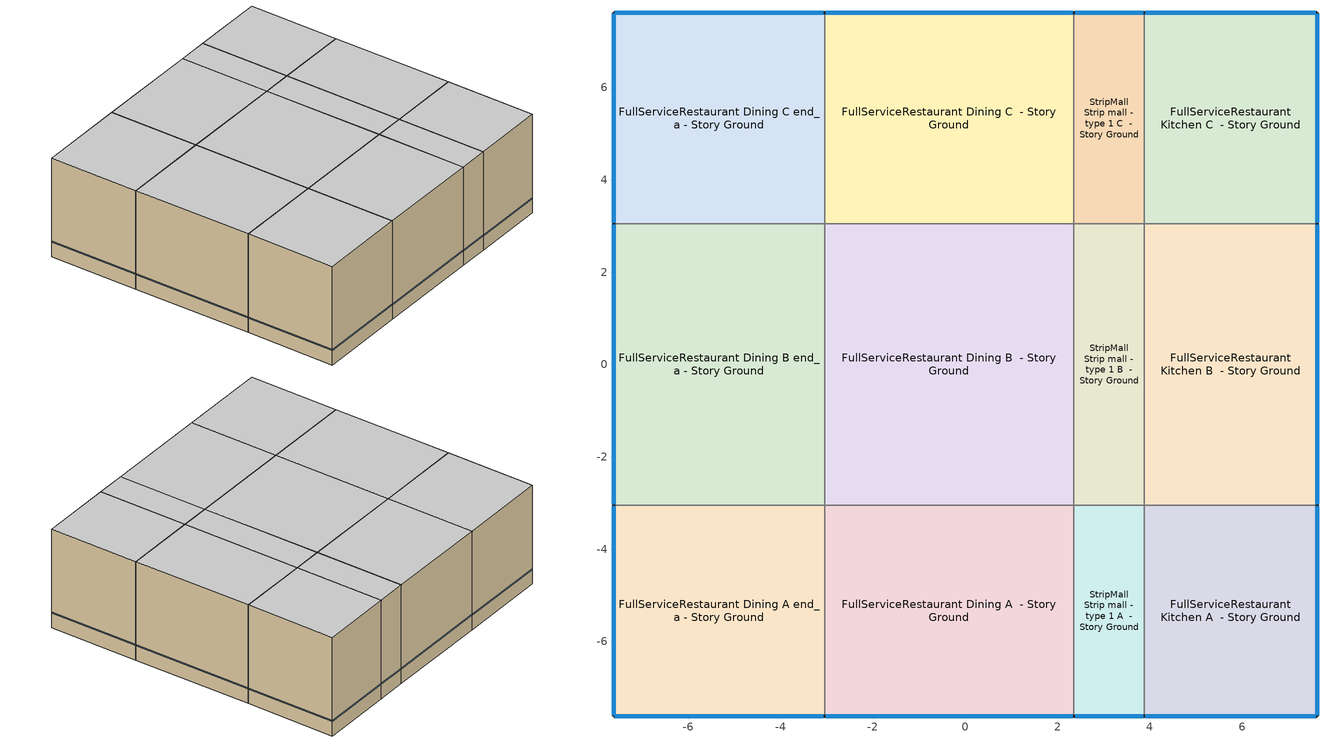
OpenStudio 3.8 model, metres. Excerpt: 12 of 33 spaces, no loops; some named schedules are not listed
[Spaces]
FullServiceRestaurant Dining A end_a - Story Ground
 floor ground (Foundation F 126 Perim 914 Area 209): -7.62,-7.62 -7.62,-3.05 -3.05,-3.05 -3.05,-7.62 z0
 wall outside: -7.62,-3.05 -7.62,-7.62 -3.05,-7.62 z0:5.18
 wall to FullServiceRestaurant Dining B end_a - Story Ground: -3.05,-3.05 -7.62,-3.05 z0:5.18
 wall to FullServiceRestaurant Dining A  - Story Ground: -3.05,-7.62 -3.05,-3.05 z0:5.18
 window (Window U-0.75 SHGC 0.65): -7.62,-3.07 -7.62,-7.59 / -7.59,-7.62 -3.07,-7.62 z0.76:0.81
 ceiling adiabatic (Typical Interior Ceiling): -3.05,-7.62 -3.05,-3.05 -7.62,-3.05 -7.62,-7.62 z5.18
FullServiceRestaurant Dining B end_a - Story Ground
 floor ground (Foundation F 126 Perim 61 Area 2787): -7.62,-3.05 -7.62,3.05 -3.05,3.05 -3.05,-3.05 z0
 wall outside: -7.62,3.05 -7.62,-3.05 z0:5.18
 wall to FullServiceRestaurant Dining C end_a - Story Ground: -3.05,3.05 -7.62,3.05 z0:5.18
 wall to FullServiceRestaurant Dining B  - Story Ground: -3.05,-3.05 -3.05,3.05 z0:5.18
 window (Window U-0.75 SHGC 0.65): -7.62,3.02 -7.62,-3.02 z0.76:0.81
 ceiling adiabatic (Typical Interior Ceiling): -3.05,-3.05 -3.05,3.05 -7.62,3.05 -7.62,-3.05 z5.18
FullServiceRestaurant Dining C end_a - Story Ground
 floor ground (Foundation F 126 Perim 914 Area 209): -7.62,3.05 -7.62,7.62 -3.05,7.62 -3.05,3.05 z0
 wall outside: -3.05,7.62 -7.62,7.62 -7.62,3.05 z0:5.18
 wall to FullServiceRestaurant Dining C  - Story Ground: -3.05,3.05 -3.05,7.62 z0:5.18
 window (Window U-0.75 SHGC 0.65): -7.62,7.59 -7.62,3.07 / -3.07,7.62 -7.59,7.62 z0.76:0.81
 ceiling adiabatic (Typical Interior Ceiling): -3.05,3.05 -3.05,7.62 -7.62,7.62 -7.62,3.05 z5.18
FullServiceRestaurant Dining A  - Story Ground
 floor ground (Foundation F 126 Perim 54 Area 247): -3.05,-7.62 -3.05,-3.05 2.35,-3.05 2.35,-7.62 z0
 wall outside: -3.05,-7.62 2.35,-7.62 z0:5.18
 wall to FullServiceRestaurant Dining B  - Story Ground: 2.35,-3.05 -3.05,-3.05 z0:5.18
 wall to StripMall Strip mall - type 1 A  - Story Ground: 2.35,-7.62 2.35,-3.05 z0:5.18
 window (Window U-0.75 SHGC 0.65): -3.02,-7.62 2.33,-7.62 z0.76:0.81
 ceiling adiabatic (Typical Interior Ceiling): 2.35,-7.62 2.35,-3.05 -3.05,-3.05 -3.05,-7.62 z5.18
FullServiceRestaurant Dining B  - Story Ground
 floor ground (Foundation F 126 Perim 0 Area 3293): -3.05,-3.05 -3.05,3.05 2.35,3.05 2.35,-3.05 z0
 wall to FullServiceRestaurant Dining C  - Story Ground: 2.35,3.05 -3.05,3.05 z0:5.18
 wall to StripMall Strip mall - type 1 B  - Story Ground: 2.35,-3.05 2.35,3.05 z0:5.18
 ceiling adiabatic (Typical Interior Ceiling): 2.35,-3.05 2.35,3.05 -3.05,3.05 -3.05,-3.05 z5.18
FullServiceRestaurant Dining C  - Story Ground
 floor ground (Foundation F 126 Perim 54 Area 247): -3.05,3.05 -3.05,7.62 2.35,7.62 2.35,3.05 z0
 wall outside: 2.35,7.62 -3.05,7.62 z0:5.18
 wall to StripMall Strip mall - type 1 C  - Story Ground: 2.35,3.05 2.35,7.62 z0:5.18
 window (Window U-0.75 SHGC 0.65): 2.33,7.62 -3.02,7.62 z0.76:0.81
 ceiling adiabatic (Typical Interior Ceiling): 2.35,3.05 2.35,7.62 -3.05,7.62 -3.05,3.05 z5.18
StripMall Strip mall - type 1 A  - Story Ground
 floor ground (Foundation F 126 Perim 152 Area 697): 2.35,-7.62 2.35,-3.05 3.88,-3.05 3.88,-7.62 z0
 wall outside: 2.35,-7.62 3.88,-7.62 z0:5.18
 wall to StripMall Strip mall - type 1 B  - Story Ground: 3.88,-3.05 2.35,-3.05 z0:5.18
 wall to FullServiceRestaurant Kitchen A  - Story Ground: 3.88,-7.62 3.88,-3.05 z0:5.18
 window (Window U-0.75 SHGC 0.65): 2.38,-7.62 3.85,-7.62 z0.76:0.82
 ceiling adiabatic (Typical Interior Ceiling): 3.88,-7.62 3.88,-3.05 2.35,-3.05 2.35,-7.62 z5.18
StripMall Strip mall - type 1 B  - Story Ground
 floor ground (Foundation F 126 Perim 0 Area 929): 2.35,-3.05 2.35,3.05 3.88,3.05 3.88,-3.05 z0
 wall to StripMall Strip mall - type 1 C  - Story Ground: 3.88,3.05 2.35,3.05 z0:5.18
 wall to FullServiceRestaurant Kitchen B  - Story Ground: 3.88,-3.05 3.88,3.05 z0:5.18
 ceiling adiabatic (Typical Interior Ceiling): 3.88,-3.05 3.88,3.05 2.35,3.05 2.35,-3.05 z5.18
StripMall Strip mall - type 1 C  - Story Ground
 floor ground (Foundation F 126 Perim 152 Area 697): 2.35,3.05 2.35,7.62 3.88,7.62 3.88,3.05 z0
 wall outside: 3.88,7.62 2.35,7.62 z0:5.18
 wall to FullServiceRestaurant Kitchen C  - Story Ground: 3.88,3.05 3.88,7.62 z0:5.18
 window (Window U-0.75 SHGC 0.65): 3.85,7.62 2.38,7.62 z0.76:0.82
 ceiling adiabatic (Typical Interior Ceiling): 3.88,3.05 3.88,7.62 2.35,7.62 2.35,3.05 z5.18
FullServiceRestaurant Kitchen A  - Story Ground
 floor ground (Foundation F 126 Perim 831 Area 1711): 3.88,-7.62 3.88,-3.05 7.62,-3.05 7.62,-7.62 z0
 wall outside: 3.88,-7.62 7.62,-7.62 7.62,-3.05 z0:5.18
 wall to FullServiceRestaurant Kitchen B  - Story Ground: 7.62,-3.05 3.88,-3.05 z0:5.18
 window (Window U-0.75 SHGC 0.65): 3.9,-7.62 7.59,-7.62 / 7.62,-7.59 7.62,-3.07 z0.76:0.81
 ceiling adiabatic (Typical Interior Ceiling): 7.62,-7.62 7.62,-3.05 3.88,-3.05 3.88,-7.62 z5.18
FullServiceRestaurant Kitchen B  - Story Ground
 floor ground (Foundation F 126 Perim 61 Area 2281): 3.88,-3.05 3.88,3.05 7.62,3.05 7.62,-3.05 z0
 wall outside: 7.62,-3.05 7.62,3.05 z0:5.18
 wall to FullServiceRestaurant Kitchen C  - Story Ground: 7.62,3.05 3.88,3.05 z0:5.18
 window (Window U-0.75 SHGC 0.65): 7.62,-3.02 7.62,3.02 z0.76:0.81
 ceiling adiabatic (Typical Interior Ceiling): 7.62,-3.05 7.62,3.05 3.88,3.05 3.88,-3.05 z5.18
FullServiceRestaurant Kitchen C  - Story Ground
 floor ground (Foundation F 126 Perim 831 Area 1711): 3.88,3.05 3.88,7.62 7.62,7.62 7.62,3.05 z0
 wall outside: 7.62,3.05 7.62,7.62 3.88,7.62 z0:5.18
 window (Window U-0.75 SHGC 0.65): 7.59,7.62 3.9,7.62 / 7.62,3.07 7.62,7.59 z0.76:0.81
 ceiling adiabatic (Typical Interior Ceiling): 7.62,3.05 7.62,7.62 3.88,7.62 3.88,3.05 z5.18
[Site]
Denver Internationa_CO_USA: Latitude {deg}=39.83; Longitude {deg}=-104.66; Time Zone {hr}=-7; Elevation {m}=1655; Terrain=City
[Site:WaterMainsTemperature]
Calculation Method=Correlation; Annual Average Outdoor Air Temperature {C}=10.9308; Maximum Difference In Monthly Average Outdoor Air Temperatures {deltaC}=24.88
[SizingPeriod:DesignDay] Barometric Pressure {Pa}=82960; Rain Indicator=No; Snow Indicator=No; Day of Month=21; Daylight Saving Time Indicator=No; Humidity Condition Type=Wetbulb; Dry-Bulb Temperature Range Modifier Type=DefaultMultipliers
Name | Maximum Dry-Bulb Temperature {C} | Daily Dry-Bulb Temperature Range {deltaC} | Wind Speed {m/s} | Wind Direction {deg} | Month | Day Type | Wetbulb or DewPoint at Maximum Dry-Bulb {C} | Solar Model Indicator | ASHRAE Clear Sky Optical Depth for Beam Irradiance | ASHRAE Clear Sky Optical Depth for Diffuse Irradiance | Sky Clearness
Denver Internationa Ann Clg .4% Condns DB=>MWB 1 | 34.6 | 15.3 | 4.1 | 80 | 7 | SummerDesignDay | 15.5 | ASHRAETau | 0.307 | 2.47
Denver Internationa Ann Clg .4% Condns WB=>MDB 1 | 27.1 | 15.3 | 4.1 | 80 | 7 | SummerDesignDay | 18.3 | ASHRAETau | 0.307 | 2.47
Denver Internationa Ann Htg 99.6% Condns DB 1 | -17.5 | 0 | 3.5 | 90 | 12 | WinterDesignDay | -17.5 | ASHRAEClearSky |  |  | 0
Denver Internationa August .4% Condns DB=>MCWB 1 | 35.5 | 14.8 | 4.1 | 80 | 8 | SummerDesignDay | 15.8 | ASHRAETau | 0.317 | 2.463
[ClimateZones]
Climate Zone Institution Name 1=ASHRAE; Climate Zone Document Name 1=ANSI/ASHRAE Standard 169; Climate Zone Document Year 1=2006; Climate Zone Value 1=ASHRAE 169-2013-5B
[Building]
ComStock DOE Ref Pre-1980|RetailStripmall|FullServiceRestaurant: Default Construction Set=ComStock DOE Ref Pre-1980 - StMall - ASHRAE 169-2013-5B; Default Schedule Set=Building Default Schedule Set; Standards Building Type=StripMall
[Site:GroundTemperature:FCfactorMethod]
January Ground Temperature {C}=7.1; February Ground Temperature {C}=3; March Ground Temperature {C}=-1; April Ground Temperature {C}=0.8; May Ground Temperature {C}=-0.2; June Ground Temperature {C}=4.8; July Ground Temperature {C}=6.1; August Ground Temperature {C}=13.7; September Ground Temperature {C}=22.2; October Ground Temperature {C}=22.7; November Ground Temperature {C}=21.7; December Ground Temperature {C}=18.5
[Construction:FfactorGroundFloor] F-Factor {W/m-K}=1.26344
Name | Area {m2} | PerimeterExposed {m}
Foundation F 126 Perim 831 Area 1711 | 17.1072 | 8.31372
Foundation F 126 Perim 152 Area 697 | 6.967728 | 1.524
Foundation F 126 Perim 0 Area 3293 | 32.9323 | 0
Foundation F 126 Perim 54 Area 247 | 24.6992 | 5.40228
Foundation F 126 Perim 914 Area 209 | 20.9032 | 9.144
Foundation F 126 Perim 61 Area 2281 | 22.8096 | 6.096
Foundation F 126 Perim 61 Area 2787 | 27.8709 | 6.096
Foundation F 126 Perim 0 Area 929 | 9.290304 | 0
[DefaultConstructionSet]
ComStock DOE Ref Pre-1980 - StMall - ASHRAE 169-2013-5B: Default Exterior Surface Constructions=Default Surface Constructions 1; Default Interior Surface Constructions=Default Surface Constructions 2; Default Ground Contact Surface Constructions=Default Surface Constructions 3; Default Exterior SubSurface Constructions=Default Sub Surface Constructions 1; Default Interior SubSurface Constructions=Default Sub Surface Constructions 2; Interior Partition Construction=Typical Interior Partition
[DefaultSurfaceConstructions]
Name | Floor Construction | Wall Construction | Roof Ceiling Construction
Default Surface Constructions 1 | Typical Insulated Exterior Mass Floor | Typical Insulated Steel Framed Exterior Wall R-6.21 | Typical IEAD Roof R-13.16
Default Surface Constructions 2 | Typical Interior Floor | Typical Interior Wall | Typical Interior Ceiling
Default Surface Constructions 3 | Typical Insulated Carpeted 6in Slab Floor | Typical Insulated Basement Mass Wall
[Construction]
Typical Insulated Exterior Mass Floor: 4 in. Normalweight Concrete Floor, Typical Carpet Pad
Typical Insulated Steel Framed Exterior Wall R-6.21: 25mm Stucco, 5/8 in. Gypsum Board, Typical Insulation R-4.03, 5/8 in. Gypsum Board
Typical IEAD Roof R-13.16: Roof Membrane, Typical Insulation R-12.04, Metal Roof Surface
Typical Interior Floor: 100mm Normalweight concrete floor, CP02 CARPET PAD
Typical Interior Wall: G01 13mm gypsum board, G01 13mm gypsum board
Typical Interior Ceiling: CP02 CARPET PAD, 100mm Normalweight concrete floor
Typical Insulated Carpeted 6in Slab Floor: 6 in. Normalweight Concrete Floor, Typical Carpet Pad
Typical Insulated Basement Mass Wall: 8 in. Concrete Block Basement Wall
U 0.62 SHGC 0.41 Simple Glazing Window U-0.62 SHGC 0.41: U 0.62 SHGC 0.41 Simple Glazing U-0.62 SHGC 0.41
U 0.62 SHGC 0.41 Simple Glazing Window U-0.62 SHGC 0.41 1: U 0.62 SHGC 0.41 Simple Glazing U-0.62 SHGC 0.41 1
Typical Insulated Metal Door: F08 Metal surface, Typical Insulation
U 0.88 SHGC 0.16 Sgl Ref-A-L Clr 6mm: REF A CLEAR LO 6MM
Typical Overhead Door: Typical Insulation
Typical Interior Window: Clear 3mm
Typical Interior Door; Typical Interior Partition: G05 25mm wood
InteriorFurnishings 1: Std Wood 6inch 1
Window U-0.75 SHGC 0.65: Simple Glazing Double - No LowE - Clear - Aluminum
[Material:NoMass] Roughness=Smooth; Thermal Absorptance=0.9; Solar Absorptance=0.7
Name | Thermal Resistance {m2-K/W} | Visible Absorptance
Typical Insulation R-4.03 | 0.710131 | 0.7
Typical Carpet Pad; CP02 CARPET PAD | 0.21648 | 0.8
Typical Insulation R-12.04 | 2.12048 | 0.7
Typical Insulation | 0.0282222 | 0.7
[Material] Thermal Absorptance=0.9
Name | Roughness | Thickness {m} | Conductivity {W/m-K} | Density {kg/m3} | Specific Heat {J/kg-K} | Solar Absorptance | Visible Absorptance
4 in. Normalweight Concrete Floor | MediumRough | 0.1016 | 2.31 | 2322 | 832 | 0.7 | 0.7
25mm Stucco | Smooth | 0.0254 | 0.72 | 1856 | 840 | 0.7 | 0.7
5/8 in. Gypsum Board | MediumSmooth | 0.0159 | 0.16 | 800 | 1090 | 0.7 | 0.7
Roof Membrane | VeryRough | 0.0095 | 0.16 | 1121.29 | 1460 | 0.7 | 0.7
Metal Roof Surface; F08 Metal surface | Smooth | 0.0008 | 45.28 | 7824 | 500 | 0.7 | 0.7
100mm Normalweight concrete floor | MediumRough | 0.1016 | 2.31045 | 2322 | 832.557 | 0.7 | 0.7
G01 13mm gypsum board | Smooth | 0.0127 | 0.160031 | 800.001 | 1090.73 | 0.7 | 0.5
6 in. Normalweight Concrete Floor | MediumRough | 0.1524 | 2.31 | 2322 | 832 | 0.7 | 0.7
8 in. Concrete Block Basement Wall | MediumRough | 0.2032 | 1.326 | 1842 | 912 | 0.7 | 0.7
G05 25mm wood | MediumSmooth | 0.0254 | 0.15 | 608 | 1630 | 0.5 | 0.5
Std Wood 6inch 1 | MediumSmooth | 0.15 | 0.12 | 540 | 1210 | 0.7 | 0.7
[DefaultSubSurfaceConstructions]
Name | Fixed Window Construction | Operable Window Construction | Door Construction | Glass Door Construction | Overhead Door Construction | Tubular Daylight Dome Construction | Tubular Daylight Diffuser Construction
Default Sub Surface Constructions 1 | U 0.62 SHGC 0.41 Simple Glazing Window U-0.62 SHGC 0.41 | U 0.62 SHGC 0.41 Simple Glazing Window U-0.62 SHGC 0.41 1 | Typical Insulated Metal Door | U 0.88 SHGC 0.16 Sgl Ref-A-L Clr 6mm | Typical Overhead Door | Typical Interior Window | Typical Interior Window
Default Sub Surface Constructions 2 | Typical Interior Window | Typical Interior Window | Typical Interior Door
[WindowMaterial:SimpleGlazingSystem]
Name | U-Factor {W/m2-K} | Solar Heat Gain Coefficient | Visible Transmittance
U 0.62 SHGC 0.41 Simple Glazing U-0.62 SHGC 0.41; U 0.62 SHGC 0.41 Simple Glazing U-0.62 SHGC 0.41 1 | 3.52052 | 0.41 | 0.32
Simple Glazing Double - No LowE - Clear - Aluminum | 4.23598 | 0.646 | 0.671
[WindowMaterial:Glazing] Optical Data Type=SpectralAverage; Infrared Transmittance at Normal Incidence=0; Front Side Infrared Hemispherical Emissivity=0.84; Conductivity {W/m-K}=0.9; Dirt Correction Factor for Solar and Visible Transmittance=1; Solar Diffusing=No
Name | Thickness {m} | Solar Transmittance at Normal Incidence | Front Side Solar Reflectance at Normal Incidence | Back Side Solar Reflectance at Normal Incidence | Visible Transmittance at Normal Incidence | Front Side Visible Reflectance at Normal Incidence | Back Side Visible Reflectance at Normal Incidence | Back Side Infrared Hemispherical Emissivity
REF A CLEAR LO 6MM | 0.006 | 0.066 | 0.341 | 0.493 | 0.08 | 0.41 | 0.37 | 0.4
Clear 3mm | 0.003 | 0.837 | 0.075 | 0.075 | 0.898 | 0.081 | 0.081 | 0.84
[SpaceType]
Name | Default Schedule Set | Design Specification Outdoor Air Object | Standards Building Type | Standards Space Type
StripMall Strip mall - type 1 - ComStock DOE Ref Pre-1980 | StripMall Strip mall - type 1 Schedule Set | StripMall Strip mall - type 1 Ventilation | StripMall | Strip mall - type 1
FullServiceRestaurant Kitchen - ComStock DOE Ref Pre-1980 | FullServiceRestaurant Kitchen Schedule Set | FullServiceRestaurant Kitchen Ventilation | FullServiceRestaurant | Kitchen
FullServiceRestaurant Dining - ComStock DOE Ref Pre-1980 | FullServiceRestaurant Dining Schedule Set | FullServiceRestaurant Dining Ventilation | FullServiceRestaurant | Dining
[BuildingStory]
Story Ground: Nominal Z Coordinate {m}=0; Nominal Floor to Floor Height {m}=5.1816
[Space] Building Story=Story Ground
Name | Space Type | Thermal Zone
FullServiceRestaurant Dining A end_a - Story Ground | FullServiceRestaurant Dining - ComStock DOE Ref Pre-1980 | Zone FullServiceRestaurant Dining A end_a - Story Ground
FullServiceRestaurant Dining B end_a - Story Ground | FullServiceRestaurant Dining - ComStock DOE Ref Pre-1980 | Zone FullServiceRestaurant Dining B end_a - Story Ground
FullServiceRestaurant Dining C end_a - Story Ground | FullServiceRestaurant Dining - ComStock DOE Ref Pre-1980 | Zone FullServiceRestaurant Dining C end_a - Story Ground
FullServiceRestaurant Dining A  - Story Ground | FullServiceRestaurant Dining - ComStock DOE Ref Pre-1980 | Zone FullServiceRestaurant Dining A  - Story Ground
FullServiceRestaurant Dining B  - Story Ground | FullServiceRestaurant Dining - ComStock DOE Ref Pre-1980 | Zone FullServiceRestaurant Dining B  - Story Ground
FullServiceRestaurant Dining C  - Story Ground | FullServiceRestaurant Dining - ComStock DOE Ref Pre-1980 | Zone FullServiceRestaurant Dining C  - Story Ground
StripMall Strip mall - type 1 A  - Story Ground | StripMall Strip mall - type 1 - ComStock DOE Ref Pre-1980 | Zone StripMall Strip mall - type 1 A  - Story Ground
StripMall Strip mall - type 1 B  - Story Ground | StripMall Strip mall - type 1 - ComStock DOE Ref Pre-1980 | Zone StripMall Strip mall - type 1 B  - Story Ground
StripMall Strip mall - type 1 C  - Story Ground | StripMall Strip mall - type 1 - ComStock DOE Ref Pre-1980 | Zone StripMall Strip mall - type 1 C  - Story Ground
FullServiceRestaurant Kitchen A  - Story Ground | FullServiceRestaurant Kitchen - ComStock DOE Ref Pre-1980 | Zone FullServiceRestaurant Kitchen A  - Story Ground
FullServiceRestaurant Kitchen B  - Story Ground | FullServiceRestaurant Kitchen - ComStock DOE Ref Pre-1980 | Zone FullServiceRestaurant Kitchen B  - Story Ground
FullServiceRestaurant Kitchen C  - Story Ground | FullServiceRestaurant Kitchen - ComStock DOE Ref Pre-1980 | Zone FullServiceRestaurant Kitchen C  - Story Ground
[ThermalZone] Multiplier=1; Use Ideal Air Loads=No
Name | Thermostat
Zone FullServiceRestaurant Dining A end_a - Story Ground | FullServiceRestaurant Dining - ComStock DOE Ref Pre-1980 Thermostat 1
Zone FullServiceRestaurant Dining B end_a - Story Ground | FullServiceRestaurant Dining - ComStock DOE Ref Pre-1980 Thermostat 3
Zone FullServiceRestaurant Dining C end_a - Story Ground | FullServiceRestaurant Dining - ComStock DOE Ref Pre-1980 Thermostat 5
Zone FullServiceRestaurant Dining A  - Story Ground | FullServiceRestaurant Dining - ComStock DOE Ref Pre-1980 Thermostat
Zone FullServiceRestaurant Dining B  - Story Ground | FullServiceRestaurant Dining - ComStock DOE Ref Pre-1980 Thermostat 2
Zone FullServiceRestaurant Dining C  - Story Ground | FullServiceRestaurant Dining - ComStock DOE Ref Pre-1980 Thermostat 4
Zone StripMall Strip mall - type 1 A  - Story Ground | StripMall Strip mall - type 1 - ComStock DOE Ref Pre-1980 Thermostat
Zone StripMall Strip mall - type 1 B  - Story Ground | StripMall Strip mall - type 1 - ComStock DOE Ref Pre-1980 Thermostat 2
Zone StripMall Strip mall - type 1 C  - Story Ground | StripMall Strip mall - type 1 - ComStock DOE Ref Pre-1980 Thermostat 4
Zone FullServiceRestaurant Kitchen A  - Story Ground | FullServiceRestaurant Kitchen - ComStock DOE Ref Pre-1980 Thermostat
Zone FullServiceRestaurant Kitchen B  - Story Ground | FullServiceRestaurant Kitchen - ComStock DOE Ref Pre-1980 Thermostat 1
Zone FullServiceRestaurant Kitchen C  - Story Ground | FullServiceRestaurant Kitchen - ComStock DOE Ref Pre-1980 Thermostat 2
[People:Definition] Number of People Calculation Method=People/Area; Fraction Radiant=0.3
Name | People per Space Floor Area {person/m2}
FullServiceRestaurant Dining People Definition | 0.721182
FullServiceRestaurant Kitchen People Definition | 0.0538196
StripMall Strip mall - type 1 People Definition | 0.161459
[People] Work Efficiency Schedule=Work Efficiency Schedule; Clothing Insulation Schedule=Clothing Schedule; Air Velocity Schedule=Air Velocity Schedule; Multiplier=1
Name | People Definition | Space or SpaceType
FullServiceRestaurant Dining People | FullServiceRestaurant Dining People Definition | FullServiceRestaurant Dining - ComStock DOE Ref Pre-1980
FullServiceRestaurant Kitchen People | FullServiceRestaurant Kitchen People Definition | FullServiceRestaurant Kitchen - ComStock DOE Ref Pre-1980
StripMall Strip mall - type 1 People | StripMall Strip mall - type 1 People Definition | StripMall Strip mall - type 1 - ComStock DOE Ref Pre-1980
[Lights:Definition] Design Level Calculation Method=Watts/Area; Fraction Visible=0.2; Return Air Fraction=0
Name | Watts per Space Floor Area {W/m2} | Fraction Radiant
FullServiceRestaurant Dining - ComStock DOE Ref Pre-1980 General Lights Definition | 1.72172 | 0.365
FullServiceRestaurant Dining - ComStock DOE Ref Pre-1980 Task Lights Definition | 0.492039 | 0.165
FullServiceRestaurant Dining - ComStock DOE Ref Pre-1980 Wall Wash Lights Definition | 1.12156 | 0.165
FullServiceRestaurant Kitchen - ComStock DOE Ref Pre-1980 General Lights Definition | 6.49916 | 0.365
FullServiceRestaurant Kitchen - ComStock DOE Ref Pre-1980 Task Lights Definition | 1.63527 | 0.165
StripMall Strip mall - type 1 - ComStock DOE Ref Pre-1980 General Lights Definition | 6.83094 | 0.365
StripMall Strip mall - type 1 - ComStock DOE Ref Pre-1980 Supplemental Lights Definition | 0.393529 | 0.165
StripMall Strip mall - type 1 - ComStock DOE Ref Pre-1980 Wall Wash Lights Definition | 0.663322 | 0.165
[ElectricEquipment:Definition]
Name | Design Level Calculation Method | Watts per Space Floor Area {W/m2} | Fraction Latent | Fraction Radiant | Fraction Lost | Design Level {W}
FullServiceRestaurant Dining Elec Equip Definition | Watts/Area | 27.1251 | 0.25 | 0.3 | 0
misc_electric_kitchen_equipment_definition | Watts/Area | 16.8455 | 0.25 | 0.3 | 0.2
StripMall Strip mall - type 1 Elec Equip Definition | Watts/Area | 3.83902 | 0 | 0.5 | 0
Elevator Lift Motor | EquipmentLevel |  | 0 | 0 | 1 | 14610
electric_fryer_equipment_definition_bldg_quantity=1.0 | EquipmentLevel |  | 0.1 | 0.36 | 0.44 | 14009
[ElectricEquipment]
Name | Electric Equipment Definition | Space or SpaceType | Schedule | Multiplier
FullServiceRestaurant Dining Elec Equip | FullServiceRestaurant Dining Elec Equip Definition | FullServiceRestaurant Dining - ComStock DOE Ref Pre-1980 | FoodService_Restaurant BLDG_EQUIP_EndUseData BPR Adjusted
misc_electric_kitchen_equipment | misc_electric_kitchen_equipment_definition | FullServiceRestaurant Kitchen - ComStock DOE Ref Pre-1980 | FoodService_Restaurant BLDG_EQUIP_EndUseData BPR Adjusted
StripMall Strip mall - type 1 Elec Equip | StripMall Strip mall - type 1 Elec Equip Definition | StripMall Strip mall - type 1 - ComStock DOE Ref Pre-1980 | Mercantile_Retail BLDG_EQUIP_EndUseData BPR Adjusted
1 Elevator Lift Motors | Elevator Lift Motor | FullServiceRestaurant Dining B  - Story Ground | Elevator Schedule 1 | 1
electric_fryer_equipment_bldg_quantity=1.0 | electric_fryer_equipment_definition_bldg_quantity=1.0 | FullServiceRestaurant Kitchen - ComStock DOE Ref Pre-1980 | FullServiceRestaurant Gas Equip | 0.333333
[DesignSpecification:OutdoorAir] Outdoor Air Method=Sum
Name | Outdoor Air Flow per Person {m3/s-person} | Outdoor Air Flow per Floor Area {m3/s-m2}
FullServiceRestaurant Dining Ventilation | 0.00943895
FullServiceRestaurant Kitchen Ventilation |  | 0.0023876
StripMall Strip mall - type 1 Ventilation |  | 0.001524
[DefaultScheduleSet]
Name | Number of People Schedule | People Activity Level Schedule | Lighting Schedule | Electric Equipment Schedule | Infiltration Schedule | Gas Equipment Schedule | Hours of Operation Schedule
FullServiceRestaurant Dining Schedule Set | FullServiceRestaurant Bldg Occ | FullServiceRestaurant Activity | FoodService_Restaurant BLDG_LIGHT_EndUseData | FoodService_Restaurant BLDG_EQUIP_EndUseData | FullServiceRestaurant Infil Half On
FullServiceRestaurant Kitchen Schedule Set | FullServiceRestaurant Bldg Occ | FullServiceRestaurant Activity | FoodService_Restaurant BLDG_LIGHT_EndUseData | FoodService_Restaurant BLDG_EQUIP_EndUseData | FullServiceRestaurant Infil Half On | FullServiceRestaurant Gas Equip
StripMall Strip mall - type 1 Schedule Set | StripMall Bldg Occ | StripMall Activity | Mercantile_Retail BLDG_LIGHT_EndUseData | Mercantile_Retail BLDG_EQUIP_EndUseData | StripMall Infil Half On
Building Default Schedule Set |  |  |  |  |  |  | Building Hours of Operation NonResidential
[Exterior:Lights:Definition]
Name | Design Level {W}
Parking Areas and Drives Def (W/ft^2) | 0.0497494
Building Facades Def (W/ft^2) | 0.25
Main Entries Def (W/ft) | 30
Other Doors Def (W/ft) | 25
[Exterior:Lights] Schedule=Always On Discrete; Control Option=AstronomicalClock
Name | Exterior Lights Definition | Multiplier
Parking Areas and Drives | Parking Areas and Drives Def (W/ft^2) | 19002
Building Facades | Building Facades Def (W/ft^2) | 3400
Main Entries | Main Entries Def (W/ft) | 8.4
Other Doors | Other Doors Def (W/ft) | 5.52
[ThermostatSetpoint:DualSetpoint]
Name | Heating Setpoint Temperature Schedule | Cooling Setpoint Temperature Schedule
FullServiceRestaurant Dining - ComStock DOE Ref Pre-1980 Thermostat; FullServiceRestaurant Dining - ComStock DOE Ref Pre-1980 Thermostat 1; FullServiceRestaurant Dining - ComStock DOE Ref Pre-1980 Thermostat 2; FullServiceRestaurant Dining - ComStock DOE Ref Pre-1980 Thermostat 3; FullServiceRestaurant Dining - ComStock DOE Ref Pre-1980 Thermostat 4; FullServiceRestaurant Dining - ComStock DOE Ref Pre-1980 Thermostat 5 | FullServiceRestaurant HtgSetp | FullServiceRestaurant ClgSetp
FullServiceRestaurant Kitchen - ComStock DOE Ref Pre-1980 Thermostat; FullServiceRestaurant Kitchen - ComStock DOE Ref Pre-1980 Thermostat 1; FullServiceRestaurant Kitchen - ComStock DOE Ref Pre-1980 Thermostat 2 | FullServiceRestaurant HtgSetp Kitchen | FullServiceRestaurant ClgSetp Kitchen
StripMall Strip mall - type 1 - ComStock DOE Ref Pre-1980 Thermostat; StripMall Strip mall - type 1 - ComStock DOE Ref Pre-1980 Thermostat 2; StripMall Strip mall - type 1 - ComStock DOE Ref Pre-1980 Thermostat 4 | StripMall HtgSetp | StripMall ClgSetp
[InternalMass:Definition]
Internal Mass Definition 2: Construction=InteriorFurnishings 1; Design Level Calculation Method=SurfaceArea/Area; Surface Area per Space Floor Area=2
[InternalMass] Internal Mass Definition=Internal Mass Definition 2; Multiplier=1
Name | Space or SpaceType
FullServiceRestaurant Kitchen A  - Story Ground Mass | FullServiceRestaurant Kitchen A  - Story Ground
StripMall Strip mall - type 1 C  - Story Ground Mass | StripMall Strip mall - type 1 C  - Story Ground
FullServiceRestaurant Kitchen C  - Story Ground Mass | FullServiceRestaurant Kitchen C  - Story Ground
FullServiceRestaurant Dining B  - Story Ground Mass | FullServiceRestaurant Dining B  - Story Ground
FullServiceRestaurant Dining A  - Story Ground Mass | FullServiceRestaurant Dining A  - Story Ground
FullServiceRestaurant Dining C end_a - Story Ground Mass | FullServiceRestaurant Dining C end_a - Story Ground
FullServiceRestaurant Kitchen B  - Story Ground Mass | FullServiceRestaurant Kitchen B  - Story Ground
FullServiceRestaurant Dining C  - Story Ground Mass | FullServiceRestaurant Dining C  - Story Ground
FullServiceRestaurant Dining B end_a - Story Ground Mass | FullServiceRestaurant Dining B end_a - Story Ground
FullServiceRestaurant Dining A end_a - Story Ground Mass | FullServiceRestaurant Dining A end_a - Story Ground
StripMall Strip mall - type 1 A  - Story Ground Mass | StripMall Strip mall - type 1 A  - Story Ground
StripMall Strip mall - type 1 B  - Story Ground Mass | StripMall Strip mall - type 1 B  - Story Ground
[Lights] Fraction Replaceable=1
Name | Lights Definition | Space or SpaceType | Schedule
FullServiceRestaurant Dining - ComStock DOE Ref Pre-1980 General Lighting | FullServiceRestaurant Dining - ComStock DOE Ref Pre-1980 General Lights Definition | FullServiceRestaurant Dining - ComStock DOE Ref Pre-1980 | FoodService_Restaurant BLDG_LIGHT_EndUseData BPR Adjusted
FullServiceRestaurant Dining - ComStock DOE Ref Pre-1980 Task Lighting | FullServiceRestaurant Dining - ComStock DOE Ref Pre-1980 Task Lights Definition | FullServiceRestaurant Dining - ComStock DOE Ref Pre-1980 | FoodService_Restaurant BLDG_LIGHT_EndUseData BPR Adjusted
FullServiceRestaurant Dining - ComStock DOE Ref Pre-1980 Wall Wash Lighting | FullServiceRestaurant Dining - ComStock DOE Ref Pre-1980 Wall Wash Lights Definition | FullServiceRestaurant Dining - ComStock DOE Ref Pre-1980 | FoodService_Restaurant BLDG_LIGHT_EndUseData BPR Adjusted
FullServiceRestaurant Kitchen - ComStock DOE Ref Pre-1980 General Lighting | FullServiceRestaurant Kitchen - ComStock DOE Ref Pre-1980 General Lights Definition | FullServiceRestaurant Kitchen - ComStock DOE Ref Pre-1980 | FoodService_Restaurant BLDG_LIGHT_EndUseData BPR Adjusted
FullServiceRestaurant Kitchen - ComStock DOE Ref Pre-1980 Task Lighting | FullServiceRestaurant Kitchen - ComStock DOE Ref Pre-1980 Task Lights Definition | FullServiceRestaurant Kitchen - ComStock DOE Ref Pre-1980 | FoodService_Restaurant BLDG_LIGHT_EndUseData BPR Adjusted
StripMall Strip mall - type 1 - ComStock DOE Ref Pre-1980 General Lighting | StripMall Strip mall - type 1 - ComStock DOE Ref Pre-1980 General Lights Definition | StripMall Strip mall - type 1 - ComStock DOE Ref Pre-1980 | Mercantile_Retail BLDG_LIGHT_EndUseData BPR Adjusted
StripMall Strip mall - type 1 - ComStock DOE Ref Pre-1980 Supplemental Lighting | StripMall Strip mall - type 1 - ComStock DOE Ref Pre-1980 Supplemental Lights Definition | StripMall Strip mall - type 1 - ComStock DOE Ref Pre-1980 | Mercantile_Retail BLDG_LIGHT_EndUseData BPR Adjusted
StripMall Strip mall - type 1 - ComStock DOE Ref Pre-1980 Wall Wash Lighting | StripMall Strip mall - type 1 - ComStock DOE Ref Pre-1980 Wall Wash Lights Definition | StripMall Strip mall - type 1 - ComStock DOE Ref Pre-1980 | Mercantile_Retail BLDG_LIGHT_EndUseData BPR Adjusted
[SpaceInfiltration:DesignFlowRate] Design Flow Rate Calculation Method=Flow/ExteriorArea; Flow per Exterior Surface Area {m3/s-m2}=0.000826564; Velocity Term Coefficient=0
Name | Space or SpaceType | Schedule | Constant Term Coefficient | Temperature Term Coefficient | Velocity Squared Term Coefficient
FullServiceRestaurant Kitchen A  - Story Ground HVAC On Infiltration | FullServiceRestaurant Kitchen A  - Story Ground | Infiltration HVAC On Schedule | 0.0164 | 0.0054 | 0.036
FullServiceRestaurant Kitchen A  - Story Ground HVAC Off Infiltration | FullServiceRestaurant Kitchen A  - Story Ground | Infiltration HVAC Off Schedule | 0 | 0.009 | 0.0471
StripMall Strip mall - type 1 C  - Story Ground HVAC On Infiltration | StripMall Strip mall - type 1 C  - Story Ground | Infiltration HVAC On Schedule | 0.0164 | 0.0054 | 0.036
StripMall Strip mall - type 1 C  - Story Ground HVAC Off Infiltration | StripMall Strip mall - type 1 C  - Story Ground | Infiltration HVAC Off Schedule | 0 | 0.009 | 0.0471
FullServiceRestaurant Kitchen C  - Story Ground HVAC On Infiltration | FullServiceRestaurant Kitchen C  - Story Ground | Infiltration HVAC On Schedule | 0.0164 | 0.0054 | 0.036
FullServiceRestaurant Kitchen C  - Story Ground HVAC Off Infiltration | FullServiceRestaurant Kitchen C  - Story Ground | Infiltration HVAC Off Schedule | 0 | 0.009 | 0.0471
FullServiceRestaurant Dining A  - Story Ground HVAC On Infiltration | FullServiceRestaurant Dining A  - Story Ground | Infiltration HVAC On Schedule | 0.0164 | 0.0054 | 0.036
FullServiceRestaurant Dining A  - Story Ground HVAC Off Infiltration | FullServiceRestaurant Dining A  - Story Ground | Infiltration HVAC Off Schedule | 0 | 0.009 | 0.0471
FullServiceRestaurant Dining C end_a - Story Ground HVAC On Infiltration | FullServiceRestaurant Dining C end_a - Story Ground | Infiltration HVAC On Schedule | 0.0164 | 0.0054 | 0.036
FullServiceRestaurant Dining C end_a - Story Ground HVAC Off Infiltration | FullServiceRestaurant Dining C end_a - Story Ground | Infiltration HVAC Off Schedule | 0 | 0.009 | 0.0471
FullServiceRestaurant Kitchen B  - Story Ground HVAC On Infiltration | FullServiceRestaurant Kitchen B  - Story Ground | Infiltration HVAC On Schedule | 0.0164 | 0.0054 | 0.036
FullServiceRestaurant Kitchen B  - Story Ground HVAC Off Infiltration | FullServiceRestaurant Kitchen B  - Story Ground | Infiltration HVAC Off Schedule | 0 | 0.009 | 0.0471
FullServiceRestaurant Dining C  - Story Ground HVAC On Infiltration | FullServiceRestaurant Dining C  - Story Ground | Infiltration HVAC On Schedule | 0.0164 | 0.0054 | 0.036
FullServiceRestaurant Dining C  - Story Ground HVAC Off Infiltration | FullServiceRestaurant Dining C  - Story Ground | Infiltration HVAC Off Schedule | 0 | 0.009 | 0.0471
FullServiceRestaurant Dining B end_a - Story Ground HVAC On Infiltration | FullServiceRestaurant Dining B end_a - Story Ground | Infiltration HVAC On Schedule | 0.0164 | 0.0054 | 0.036
FullServiceRestaurant Dining B end_a - Story Ground HVAC Off Infiltration | FullServiceRestaurant Dining B end_a - Story Ground | Infiltration HVAC Off Schedule | 0 | 0.009 | 0.0471
FullServiceRestaurant Dining A end_a - Story Ground HVAC On Infiltration | FullServiceRestaurant Dining A end_a - Story Ground | Infiltration HVAC On Schedule | 0.0164 | 0.0054 | 0.036
FullServiceRestaurant Dining A end_a - Story Ground HVAC Off Infiltration | FullServiceRestaurant Dining A end_a - Story Ground | Infiltration HVAC Off Schedule | 0 | 0.009 | 0.0471
StripMall Strip mall - type 1 A  - Story Ground HVAC On Infiltration | StripMall Strip mall - type 1 A  - Story Ground | Infiltration HVAC On Schedule | 0.0164 | 0.0054 | 0.036
StripMall Strip mall - type 1 A  - Story Ground HVAC Off Infiltration | StripMall Strip mall - type 1 A  - Story Ground | Infiltration HVAC Off Schedule | 0 | 0.009 | 0.0471
[GasEquipment:Definition]
gas_range_equipment_definition_bldg_quantity=1.0: Design Level Calculation Method=EquipmentLevel; Design Level {W}=42497; Fraction Latent=0.1; Fraction Radiant=0.11; Fraction Lost=0.69
[GasEquipment]
gas_range_equipment_bldg_quantity=1.0: Gas Equipment Definition=gas_range_equipment_definition_bldg_quantity=1.0; Space or SpaceType=FullServiceRestaurant Kitchen - ComStock DOE Ref Pre-1980; Schedule=FullServiceRestaurant Gas Equip; Multiplier=0.333333
[Schedule:Ruleset]
Name | Default Day Schedule | Summer Design Day Schedule | Winter Design Day Schedule
Clothing Schedule | Clothing Schedule Default Winter Clothes
Air Velocity Schedule | Air Velocity Schedule Default
Work Efficiency Schedule | Work Efficiency Schedule Default
FullServiceRestaurant Bldg Occ | FullServiceRestaurant Bldg Occ Default | FullServiceRestaurant Bldg Occ Summer Design Day | FullServiceRestaurant Bldg Occ Winter Design Day
FullServiceRestaurant Activity | FullServiceRestaurant Activity Default | FullServiceRestaurant Activity Summer Design Day | FullServiceRestaurant Activity Winter Design Day
FoodService_Restaurant BLDG_LIGHT_EndUseData | FoodService_Restaurant BLDG_LIGHT_EndUseData Default | FoodService_Restaurant BLDG_LIGHT_EndUseData Summer Design Day | FoodService_Restaurant BLDG_LIGHT_EndUseData Winter Design Day
FoodService_Restaurant BLDG_EQUIP_EndUseData | FoodService_Restaurant BLDG_EQUIP_EndUseData Default | FoodService_Restaurant BLDG_EQUIP_EndUseData Summer Design Day | FoodService_Restaurant BLDG_EQUIP_EndUseData Winter Design Day
FullServiceRestaurant Infil Half On | FullServiceRestaurant Infil Half On Default | FullServiceRestaurant Infil Half On Summer Design Day | FullServiceRestaurant Infil Half On Winter Design Day
FullServiceRestaurant Gas Equip | FullServiceRestaurant Gas Equip Default | FullServiceRestaurant Gas Equip Summer Design Day | FullServiceRestaurant Gas Equip Winter Design Day
StripMall Bldg Occ | StripMall Bldg Occ Default | StripMall Bldg Occ Summer Design Day | StripMall Bldg Occ Winter Design Day
StripMall Activity | StripMall Activity Default | StripMall Activity Summer Design Day | StripMall Activity Winter Design Day
Mercantile_Retail BLDG_LIGHT_EndUseData | Mercantile_Retail BLDG_LIGHT_EndUseData Default | Mercantile_Retail BLDG_LIGHT_EndUseData Summer Design Day | Mercantile_Retail BLDG_LIGHT_EndUseData Winter Design Day
Mercantile_Retail BLDG_EQUIP_EndUseData | Mercantile_Retail BLDG_EQUIP_EndUseData Default | Mercantile_Retail BLDG_EQUIP_EndUseData Summer Design Day | Mercantile_Retail BLDG_EQUIP_EndUseData Winter Design Day
StripMall Infil Half On | StripMall Infil Half On Default | StripMall Infil Half On Summer Design Day | StripMall Infil Half On Winter Design Day
Elevator Schedule 1 | 33 space(s) Occ Sch Default 1 | 33 space(s) Occ Sch Summer Design Day 1 | 33 space(s) Occ Sch Winter Design Day 1
FullServiceRestaurant HtgSetp | FullServiceRestaurant HtgSetp Default | Schedule Day 17 | Schedule Day 18
FullServiceRestaurant ClgSetp | FullServiceRestaurant ClgSetp Default | Schedule Day 8 | Schedule Day 9
FullServiceRestaurant HtgSetp Kitchen | FullServiceRestaurant HtgSetp Kitchen Default | Schedule Day 14 | Schedule Day 15
FullServiceRestaurant ClgSetp Kitchen | FullServiceRestaurant ClgSetp Kitchen Default | Schedule Day 5 | Schedule Day 6
StripMall HtgSetp | StripMall HtgSetp Default | Schedule Day 11 | Schedule Day 12
StripMall ClgSetp | StripMall ClgSetp Default | Schedule Day 2 | Schedule Day 3
Building Hours of Operation NonResidential | Building Hours of Operation NonResidential Default | Building Hours of Operation NonResidential Summer Design Day | Building Hours of Operation NonResidential Winter Design Day
FoodService_Restaurant BLDG_LIGHT_EndUseData BPR Adjusted | FoodService_Restaurant BLDG_LIGHT_EndUseData Default 1 | FoodService_Restaurant BLDG_LIGHT_EndUseData Summer Design Day 1 | FoodService_Restaurant BLDG_LIGHT_EndUseData Winter Design Day 1
Mercantile_Retail BLDG_LIGHT_EndUseData BPR Adjusted | Mercantile_Retail BLDG_LIGHT_EndUseData Default 1 | Mercantile_Retail BLDG_LIGHT_EndUseData Summer Design Day 1 | Mercantile_Retail BLDG_LIGHT_EndUseData Winter Design Day 1
FoodService_Restaurant BLDG_EQUIP_EndUseData BPR Adjusted | FoodService_Restaurant BLDG_EQUIP_EndUseData Default 1 | FoodService_Restaurant BLDG_EQUIP_EndUseData Summer Design Day 1 | FoodService_Restaurant BLDG_EQUIP_EndUseData Winter Design Day 1
Mercantile_Retail BLDG_EQUIP_EndUseData BPR Adjusted | Mercantile_Retail BLDG_EQUIP_EndUseData Default 1 | Mercantile_Retail BLDG_EQUIP_EndUseData Summer Design Day 1 | Mercantile_Retail BLDG_EQUIP_EndUseData Winter Design Day 1
Infiltration HVAC On Schedule | 9 Zone PVAV with PFP Boxes and Reheat Occ Sch Default 1 | 9 Zone PVAV with PFP Boxes and Reheat Occ Sch Summer Design Day 1 | 9 Zone PVAV with PFP Boxes and Reheat Occ Sch Winter Design Day 1
Infiltration HVAC Off Schedule | Infiltration HVAC Off Schedule Default Day Schedule | Infiltration HVAC Off Schedule Summer Design Day Schedule 1 | Infiltration HVAC Off Schedule Winter Design Day Schedule 1
[Schedule:Day]
33 space(s) Occ Sch Default 1: Average, 6, 30, 0, 6, 45, 0.00235955, 7, 0, 0.0047191, 7, 15, 0.00707866, 7, 30, 0.00943821, 7, 45, 0.00951957, 8, 0, 0.00960094, 8, 15, 0.0096823, 8, 30, 0.00976366, 8, 45, 0.0250601, 9, 0, 0.0403565, 9, 15, 0.0556529, 9, 30, 0.0709493, 9, 45, 0.0565479, 10, 0, 0.0421465, 10, 15, 0.0277451, 10, 30, 0.0133437, 10, 45, 0.0200155, 11, 0, 0.0266873, 11, 15, 0.0333592, 11, 30, 0.040031, 11, 45, 0.0396242, 12, 0, 0.0392174, 12, 15, 0.0388106, 12, 30, 0.0384037, 12, 45, 0.0320031, 13, 0, 0.0448044, 13, 15, 0.0576056, 13, 30, 0.0493879, 13, 45, 0.0411701, 14, 0, 0.0329524, 14, 15, 0.0247346, 14, 30, 0.0195273, 14, 45, 0.01432, 15, 0, 0.00911275, 15, 15, 0.00390547, 15, 30, 0.00821775, 15, 45, 0.01253, 16, 0, 0.0168423, 16, 15, 0.0211546, 16, 30, 0.0302674, 16, 45, 0.0393801, 17, 0, 0.0484929, 17, 15, 0.0576056, 17, 30, 0.0746378, 17, 45, 0.0516389, 18, 0, 0.0286401, 19, 0, 0.0286401, 19, 15, 0.0214801, 19, 30, 0.01432, 19, 45, 0.00716002, 20, 0, 0, 20, 15, 0.00235955, 20, 30, 0.0047191, 20, 45, 0.00707866, 21, 0, 0.00943821, 21, 15, 0.00707866, 21, 30, 0.0047191, 21, 45, 0.00235955, 22, 0, 0, 24, 0, 0
33 space(s) Occ Sch Summer Design Day 1; 33 space(s) Occ Sch Winter Design Day 1; Building Hours of Operation NonResidential Winter Design Day; Building Hours of Operation NonResidential Summer Design Day; 9 Zone PVAV with PFP Boxes and Reheat Occ Sch Summer Design Day 1; 9 Zone PVAV with PFP Boxes and Reheat Occ Sch Winter Design Day 1: 24, 0, 1
FullServiceRestaurant HtgSetp Default; FullServiceRestaurant HtgSetp Kitchen Default: Average, 1, 0, 20, 5, 0, 15.5556, 24, 0, 20
FullServiceRestaurant ClgSetp Default: Average, 1, 0, 23.3333, 5, 0, 27.2222, 24, 0, 23.3333
StripMall HtgSetp Default: Average, 9, 0, 15.5556, 17, 30, 20, 24, 0, 15.5556
StripMall ClgSetp Default: Average, 9, 0, 27.2222, 17, 30, 23.3333, 24, 0, 27.2222
Building Hours of Operation NonResidential Default: 10, 0, 0, 19, 30, 1, 24, 0, 0
9 Zone PVAV with PFP Boxes and Reheat Occ Sch Default 1: 10, 45, 0, 17, 45, 1, 24, 0, 0
Infiltration HVAC Off Schedule Default Day Schedule: 10, 45, 1, 17, 45, 0, 24, 0, 1
Infiltration HVAC Off Schedule Summer Design Day Schedule 1; Infiltration HVAC Off Schedule Winter Design Day Schedule 1: 24, 0, 0
Schedule Day 2; Schedule Day 3; Schedule Day 8; Schedule Day 9: 24, 0, 23.3333
Schedule Day 11; Schedule Day 12; Schedule Day 14; Schedule Day 15; Schedule Day 17; Schedule Day 18: 24, 0, 20
[Schedule:Rule]
33 space(s) Occ Sch Sunday Rule 1: Schedule Ruleset=Elevator Schedule 1; Rule Order=0; Day Schedule=33 space(s) Occ Sch Sunday 1; Apply Sunday=Yes; Date Specification Type=DateRange; Start Month=1; Start Day=1; End Month=12; End Day=31
33 space(s) Occ Sch Saturday Rule 1: Schedule Ruleset=Elevator Schedule 1; Rule Order=1; Day Schedule=33 space(s) Occ Sch Saturday 1; Date Specification Type=DateRange; Start Month=1; Start Day=1; End Month=12; End Day=31; Apply Saturday=Yes
Schedule Rule 28: Schedule Ruleset=StripMall HtgSetp; Rule Order=1; Day Schedule=StripMall HtgSetp Sat Day; Date Specification Type=DateRange; Start Month=1; Start Day=1; End Month=12; End Day=31; Apply Saturday=Yes
Schedule Rule 29: Schedule Ruleset=StripMall HtgSetp; Rule Order=0; Day Schedule=StripMall HtgSetp Sun Day; Apply Sunday=Yes; Date Specification Type=DateRange; Start Month=1; Start Day=1; End Month=12; End Day=31
Schedule Rule 30: Schedule Ruleset=StripMall ClgSetp; Rule Order=1; Day Schedule=StripMall ClgSetp Sat Day; Date Specification Type=DateRange; Start Month=1; Start Day=1; End Month=12; End Day=31; Apply Saturday=Yes
Schedule Rule 31: Schedule Ruleset=StripMall ClgSetp; Rule Order=0; Day Schedule=StripMall ClgSetp Sun Day; Apply Sunday=Yes; Date Specification Type=DateRange; Start Month=1; Start Day=1; End Month=12; End Day=31
Building Hours of Operation NonResidential Sunday Rule: Schedule Ruleset=Building Hours of Operation NonResidential; Rule Order=0; Day Schedule=Building Hours of Operation NonResidential Sunday; Apply Sunday=Yes; Date Specification Type=DateRange; Start Month=1; Start Day=1; End Month=12; End Day=31; Apply Saturday=Yes
autogen FullServiceRestaurant ClgSetp 0: Schedule Ruleset=FullServiceRestaurant ClgSetp; Rule Order=0; Day Schedule=autogen FullServiceRestaurant ClgSetp 0_day_sch; Apply Sunday=Yes; Date Specification Type=SpecificDates; Apply Saturday=Yes; Apply Monday=Yes; Apply Tuesday=Yes; Apply Wednesday=Yes; Apply Thursday=Yes; Apply Friday=Yes; Specific Month 1=1; Specific Day 1=6; Specific Month 2=1; Specific Day 2=7; Specific Month 3=1; Specific Day 3=13; Specific Month 4=1; Specific Day 4=14; Specific Month 5=1; Specific Day 5=20; Specific Month 6=1; Specific Day 6=21; Specific Month 7=1; Specific Day 7=27; Specific Month 8=1; Specific Day 8=28; Specific Month 9=2; Specific Day 9=3; Specific Month 10=2; Specific Day 10=4; Specific Month 11=2; Specific Day 11=10; Specific Month 12=2; Specific Day 12=11; Specific Month 13=2; Specific Day 13=17; Specific Month 14=2; Specific Day 14=18; Specific Month 15=2; Specific Day 15=24; Specific Month 16=2; Specific Day 16=25; Specific Month 17=3; Specific Day 17=3; Specific Month 18=3; Specific Day 18=4; Specific Month 19=3; Specific Day 19=10; Specific Month 20=3; Specific Day 20=11; Specific Month 21=3; Specific Day 21=17; Specific Month 22=3; Specific Day 22=18; Specific Month 23=3; Specific Day 23=24; Specific Month 24=3; Specific Day 24=25; Specific Month 25=3; Specific Day 25=31; Specific Month 26=4; Specific Day 26=1; Specific Month 27=4; Specific Day 27=7; Specific Month 28=4; Specific Day 28=8; Specific Month 29=4; Specific Day 29=14; Specific Month 30=4; Specific Day 30=15; Specific Month 31=4; Specific Day 31=21; Specific Month 32=4; Specific Day 32=22; Specific Month 33=4; Specific Day 33=28; Specific Month 34=4; Specific Day 34=29; Specific Month 35=5; Specific Day 35=5; Specific Month 36=5; Specific Day 36=6; Specific Month 37=5; Specific Day 37=12; Specific Month 38=5; Specific Day 38=13; Specific Month 39=5; Specific Day 39=19; Specific Month 40=5; Specific Day 40=20; Specific Month 41=5; Specific Day 41=26; Specific Month 42=5; Specific Day 42=27; Specific Month 43=6; Specific Day 43=2; Specific Month 44=6; Specific Day 44=3; Specific Month 45=6; Specific Day 45=9; Specific Month 46=6; Specific Day 46=10; Specific Month 47=6; Specific Day 47=16; Specific Month 48=6; Specific Day 48=17; Specific Month 49=6; Specific Day 49=23; Specific Month 50=6; Specific Day 50=24; Specific Month 51=6; Specific Day 51=30; Specific Month 52=7; Specific Day 52=1; Specific Month 53=7; Specific Day 53=7; Specific Month 54=7; Specific Day 54=8; Specific Month 55=7; Specific Day 55=14; Specific Month 56=7; Specific Day 56=15; Specific Month 57=7; Specific Day 57=21; Specific Month 58=7; Specific Day 58=22; Specific Month 59=7; Specific Day 59=28; Specific Month 60=7; Specific Day 60=29; Specific Month 61=8; Specific Day 61=4; Specific Month 62=8; Specific Day 62=5; Specific Month 63=8; Specific Day 63=11; Specific Month 64=8; Specific Day 64=12; Specific Month 65=8; Specific Day 65=18; Specific Month 66=8; Specific Day 66=19; Specific Month 67=8; Specific Day 67=25; Specific Month 68=8; Specific Day 68=26; Specific Month 69=9; Specific Day 69=1; Specific Month 70=9; Specific Day 70=2; Specific Month 71=9; Specific Day 71=8; Specific Month 72=9; Specific Day 72=9; Specific Month 73=9; Specific Day 73=15; Specific Month 74=9; Specific Day 74=16; Specific Month 75=9; Specific Day 75=22; Specific Month 76=9; Specific Day 76=23; Specific Month 77=9; Specific Day 77=29; Specific Month 78=9; Specific Day 78=30; Specific Month 79=10; Specific Day 79=6; Specific Month 80=10; Specific Day 80=7; Specific Month 81=10; Specific Day 81=13; Specific Month 82=10; Specific Day 82=14; Specific Month 83=10; Specific Day 83=20; Specific Month 84=10; Specific Day 84=21; Specific Month 85=10; Specific Day 85=27; Specific Month 86=10; Specific Day 86=28; Specific Month 87=11; Specific Day 87=3; Specific Month 88=11; Specific Day 88=4; Specific Month 89=11; Specific Day 89=10; Specific Month 90=11; Specific Day 90=11; Specific Month 91=11; Specific Day 91=17; Specific Month 92=11; Specific Day 92=18; Specific Month 93=11; Specific Day 93=24; Specific Month 94=11; Specific Day 94=25; Specific Month 95=12; Specific Day 95=1; Specific Month 96=12; Specific Day 96=2; Specific Month 97=12; Specific Day 97=8; Specific Month 98=12; Specific Day 98=9; Specific Month 99=12; Specific Day 99=15; Specific Month 100=12; Specific Day 100=16; Specific Month 101=12; Specific Day 101=22; Specific Month 102=12; Specific Day 102=23; Specific Month 103=12; Specific Day 103=29; Specific Month 104=12; Specific Day 104=30
autogen FullServiceRestaurant HtgSetp 0: Schedule Ruleset=FullServiceRestaurant HtgSetp; Rule Order=0; Day Schedule=autogen FullServiceRestaurant HtgSetp 0_day_sch; Apply Sunday=Yes; Date Specification Type=SpecificDates; Apply Saturday=Yes; Apply Monday=Yes; Apply Tuesday=Yes; Apply Wednesday=Yes; Apply Thursday=Yes; Apply Friday=Yes; Specific Month 1=1; Specific Day 1=6; Specific Month 2=1; Specific Day 2=7; Specific Month 3=1; Specific Day 3=13; Specific Month 4=1; Specific Day 4=14; Specific Month 5=1; Specific Day 5=20; Specific Month 6=1; Specific Day 6=21; Specific Month 7=1; Specific Day 7=27; Specific Month 8=1; Specific Day 8=28; Specific Month 9=2; Specific Day 9=3; Specific Month 10=2; Specific Day 10=4; Specific Month 11=2; Specific Day 11=10; Specific Month 12=2; Specific Day 12=11; Specific Month 13=2; Specific Day 13=17; Specific Month 14=2; Specific Day 14=18; Specific Month 15=2; Specific Day 15=24; Specific Month 16=2; Specific Day 16=25; Specific Month 17=3; Specific Day 17=3; Specific Month 18=3; Specific Day 18=4; Specific Month 19=3; Specific Day 19=10; Specific Month 20=3; Specific Day 20=11; Specific Month 21=3; Specific Day 21=17; Specific Month 22=3; Specific Day 22=18; Specific Month 23=3; Specific Day 23=24; Specific Month 24=3; Specific Day 24=25; Specific Month 25=3; Specific Day 25=31; Specific Month 26=4; Specific Day 26=1; Specific Month 27=4; Specific Day 27=7; Specific Month 28=4; Specific Day 28=8; Specific Month 29=4; Specific Day 29=14; Specific Month 30=4; Specific Day 30=15; Specific Month 31=4; Specific Day 31=21; Specific Month 32=4; Specific Day 32=22; Specific Month 33=4; Specific Day 33=28; Specific Month 34=4; Specific Day 34=29; Specific Month 35=5; Specific Day 35=5; Specific Month 36=5; Specific Day 36=6; Specific Month 37=5; Specific Day 37=12; Specific Month 38=5; Specific Day 38=13; Specific Month 39=5; Specific Day 39=19; Specific Month 40=5; Specific Day 40=20; Specific Month 41=5; Specific Day 41=26; Specific Month 42=5; Specific Day 42=27; Specific Month 43=6; Specific Day 43=2; Specific Month 44=6; Specific Day 44=3; Specific Month 45=6; Specific Day 45=9; Specific Month 46=6; Specific Day 46=10; Specific Month 47=6; Specific Day 47=16; Specific Month 48=6; Specific Day 48=17; Specific Month 49=6; Specific Day 49=23; Specific Month 50=6; Specific Day 50=24; Specific Month 51=6; Specific Day 51=30; Specific Month 52=7; Specific Day 52=1; Specific Month 53=7; Specific Day 53=7; Specific Month 54=7; Specific Day 54=8; Specific Month 55=7; Specific Day 55=14; Specific Month 56=7; Specific Day 56=15; Specific Month 57=7; Specific Day 57=21; Specific Month 58=7; Specific Day 58=22; Specific Month 59=7; Specific Day 59=28; Specific Month 60=7; Specific Day 60=29; Specific Month 61=8; Specific Day 61=4; Specific Month 62=8; Specific Day 62=5; Specific Month 63=8; Specific Day 63=11; Specific Month 64=8; Specific Day 64=12; Specific Month 65=8; Specific Day 65=18; Specific Month 66=8; Specific Day 66=19; Specific Month 67=8; Specific Day 67=25; Specific Month 68=8; Specific Day 68=26; Specific Month 69=9; Specific Day 69=1; Specific Month 70=9; Specific Day 70=2; Specific Month 71=9; Specific Day 71=8; Specific Month 72=9; Specific Day 72=9; Specific Month 73=9; Specific Day 73=15; Specific Month 74=9; Specific Day 74=16; Specific Month 75=9; Specific Day 75=22; Specific Month 76=9; Specific Day 76=23; Specific Month 77=9; Specific Day 77=29; Specific Month 78=9; Specific Day 78=30; Specific Month 79=10; Specific Day 79=6; Specific Month 80=10; Specific Day 80=7; Specific Month 81=10; Specific Day 81=13; Specific Month 82=10; Specific Day 82=14; Specific Month 83=10; Specific Day 83=20; Specific Month 84=10; Specific Day 84=21; Specific Month 85=10; Specific Day 85=27; Specific Month 86=10; Specific Day 86=28; Specific Month 87=11; Specific Day 87=3; Specific Month 88=11; Specific Day 88=4; Specific Month 89=11; Specific Day 89=10; Specific Month 90=11; Specific Day 90=11; Specific Month 91=11; Specific Day 91=17; Specific Month 92=11; Specific Day 92=18; Specific Month 93=11; Specific Day 93=24; Specific Month 94=11; Specific Day 94=25; Specific Month 95=12; Specific Day 95=1; Specific Month 96=12; Specific Day 96=2; Specific Month 97=12; Specific Day 97=8; Specific Month 98=12; Specific Day 98=9; Specific Month 99=12; Specific Day 99=15; Specific Month 100=12; Specific Day 100=16; Specific Month 101=12; Specific Day 101=22; Specific Month 102=12; Specific Day 102=23; Specific Month 103=12; Specific Day 103=29; Specific Month 104=12; Specific Day 104=30
9 Zone PVAV with PFP Boxes and Reheat Occ Sch Sunday Rule 1: Schedule Ruleset=Infiltration HVAC On Schedule; Rule Order=0; Day Schedule=9 Zone PVAV with PFP Boxes and Reheat Occ Sch Sunday 1; Apply Sunday=Yes; Date Specification Type=DateRange; Start Month=1; Start Day=1; End Month=12; End Day=31
9 Zone PVAV with PFP Boxes and Reheat Occ Sch Saturday Rule 1: Schedule Ruleset=Infiltration HVAC On Schedule; Rule Order=1; Day Schedule=9 Zone PVAV with PFP Boxes and Reheat Occ Sch Saturday 1; Date Specification Type=DateRange; Start Month=1; Start Day=1; End Month=12; End Day=31; Apply Saturday=Yes
Infiltration HVAC Off Schedule Schedule Day 0 Rule: Schedule Ruleset=Infiltration HVAC Off Schedule; Rule Order=1; Day Schedule=Infiltration HVAC Off Schedule Schedule Day 0 1; Apply Sunday=Yes; Apply Saturday=No; Apply Monday=No; Apply Tuesday=No; Apply Wednesday=No; Apply Thursday=No; Apply Friday=No
Infiltration HVAC Off Schedule Schedule Day 1 Rule: Schedule Ruleset=Infiltration HVAC Off Schedule; Rule Order=0; Day Schedule=Infiltration HVAC Off Schedule Schedule Day 2; Apply Sunday=No; Apply Saturday=Yes; Apply Monday=No; Apply Tuesday=No; Apply Wednesday=No; Apply Thursday=No; Apply Friday=No
[Schedule:Constant]
Always On Discrete: Value=1
